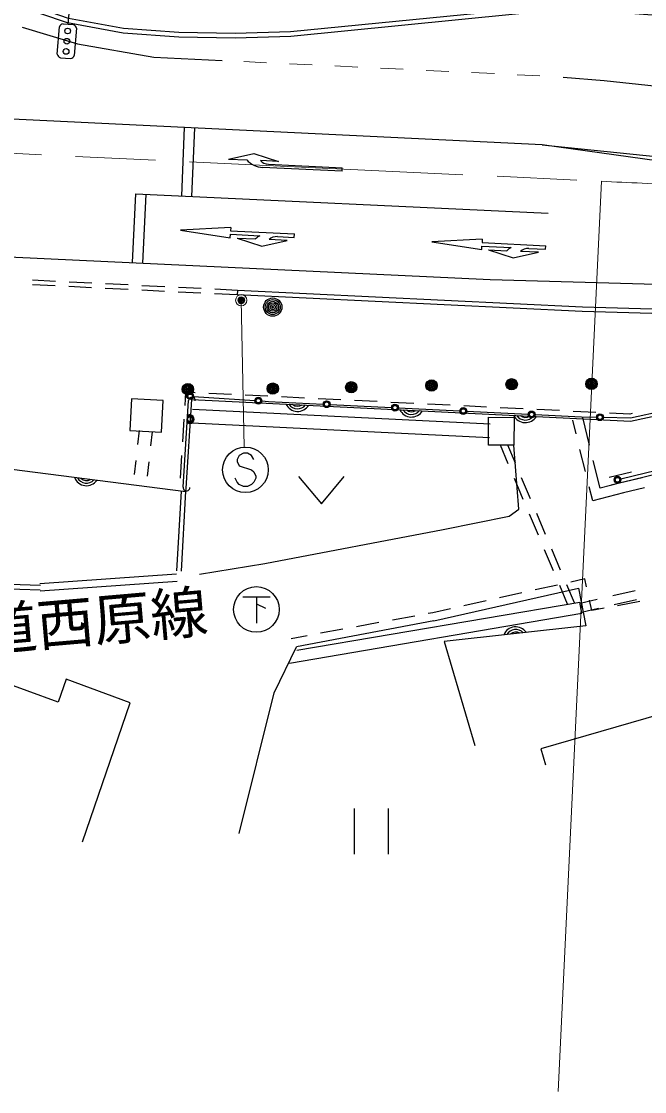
# Model space of a CAD drawing. Units: millimetres, scale not verified. Extents: x 40000 to 680000, y 20000 to 380000.
# Drawn here: x 507400 to 534729, y 233364 to 280336 of the extents above; entities that cross this region are included whole.
import ezdxf
from ezdxf.enums import TextEntityAlignment as Align

# ---------------------------------------------------------------- set-up
doc = ezdxf.new("R2010")
doc.units = ezdxf.units.MM
doc.header["$LTSCALE"] = 1000
doc.header["$PDMODE"] = 32
doc.header["$PDSIZE"] = 500
doc.linetypes.add('CHAIN', pattern=[18.5, 12, -1.5, 3.5, -1.5])
for name, color, linetype, lineweight in [('M-BGD', 7, 'Continuous', 25), ('M-BGD-EXST', 7, 'Continuous', 25), ('M-BMK', 2, 'CHAIN', 13), ('M-STR-HTXT', 7, 'Continuous', 13), ('M-STR-STRC', 7, 'Continuous', 25)]:
    doc.layers.add(name, color=color, linetype=linetype, lineweight=lineweight)
doc.layers.add('M-BMK-HTXT', color=7, linetype='Continuous')
doc.styles.add('ＭＳ ゴシック', font='')
doc.styles.get('ＭＳ ゴシック').set_extended_font_data('MS Gothic')

msp = doc.modelspace()

# ---------------------------------------------------------------- linework, layer by layer
at = {"layer": 'M-BGD'}
for p, q in [((508879, 268726), (507880, 268776)), ((508889, 268926), (507890, 268976)), ((510477, 268647), (509478, 268696)), ((510487, 268846), (509488, 268896)), ((512085, 268767), (511086, 268816)), ((513683, 268687), (512684, 268737)), ((512075, 268567), (511076, 268617)), ((513673, 268487), (512674, 268537)), ((515271, 268408), (514272, 268457)), ((515281, 268607), (514282, 268657)), ((516869, 268328), (515870, 268378)), ((516879, 268528), (515880, 268577)), ((516879, 268528), (516869, 268328)), ((514600, 264061), (514562, 263480)), ((515017, 264040), (514600, 264061)), ((516615, 263961), (515616, 264011)), ((518213, 263882), (517214, 263932)), ((519811, 263804), (518812, 263853)), ((521409, 263725), (520411, 263774)), ((523007, 263646), (522009, 263695)), ((524605, 263567), (523607, 263616)), ((526203, 263488), (525205, 263537)), ((527955, 262662), (514898, 263303)), ((527802, 263409), (526803, 263458)), ((529400, 263330), (528401, 263379)), ((530998, 263251), (529999, 263300)), ((532596, 263172), (531597, 263221)), ((534081, 263099), (533195, 263143)), ((534191, 263122), (534081, 263099)), ((514524, 262881), (514460, 261883)), ((527926, 262063), (514869, 262704)), ((531727, 262232), (531577, 262839)), ((532313, 261737), (532014, 262947)), ((533263, 259990), (544011, 262616)), ((512513, 261764), (512583, 262387)), ((513080, 261701), (513150, 262324)), ((528750, 260920), (528405, 261738)), ((529065, 260945), (528731, 261735)), ((514421, 261285), (514357, 260287)), ((532135, 260581), (531895, 261552)), ((512366, 260445), (512436, 261068)), ((512932, 260382), (513002, 261005)), ((532780, 259846), (532481, 261057)), ((519557, 260365), (520557, 259165)), ((520557, 259165), (521557, 260365)), ((529411, 259354), (529022, 260276)), ((529726, 259379), (529337, 260300)), ((533180, 260330), (534151, 260567)), ((534618, 260301), (533691, 260087)), ((514615, 259697), (514629, 259844)), ((532453, 259294), (532303, 259902)), ((533691, 260087), (532780, 259846)), ((534724, 259864), (533799, 259650)), ((514222, 256215), (514417, 259723)), ((514421, 256204), (514616, 259711)), ((533799, 259650), (532453, 259294)), ((530072, 257788), (529683, 258709)), ((530387, 257813), (529998, 258734)), ((530733, 256222), (530344, 257143)), ((531048, 256247), (530660, 257168)), ((508201, 255660), (514204, 256089)), ((508224, 255341), (514227, 255769)), ((530903, 255599), (529927, 255381)), ((531351, 254760), (531006, 255577)), ((531654, 254812), (531321, 255602)), ((532110, 255869), (531489, 255730)), ((532189, 255514), (532110, 255869)), ((529342, 255250), (528366, 255032)), ((533337, 255135), (534311, 255361)), ((519485, 252738), (531888, 254852)), ((527780, 254901), (526804, 254683)), ((531972, 254359), (531888, 254852)), ((531897, 254801), (532655, 254977)), ((532417, 254481), (532318, 254929)), ((533394, 254738), (534368, 254964)), ((534522, 254874), (533539, 254690)), ((519154, 252174), (531972, 254359)), ((524651, 254234), (523667, 254054)), ((525446, 254379), (525241, 254342)), ((526219, 254552), (525446, 254379)), ((531964, 254406), (532712, 254579)), ((532950, 254580), (532417, 254481)), ((525481, 254026), (519459, 252890)), ((521503, 253658), (520520, 253478)), ((523077, 253946), (522093, 253766)), ((519929, 253370), (519226, 253242)), ((530181, 248404), (530385, 247703)), ((521989, 245789), (521989, 243789)), ((523489, 245789), (523489, 243789))]:
    msp.add_line(p, q, dxfattribs=at)
for points in [[(561404, 276979), (546390, 279942), (531421, 281084), (519207, 279878), (516768, 279807), (514310, 279849), (511881, 280026), (509469, 280466), (508319, 280856)], [(561365, 276783), (546363, 279744), (531423, 280884), (519219, 279678), (516769, 279607), (514301, 279649), (511856, 279827), (509419, 280272), (508255, 280667)], [(554424, 266953), (531995, 267599), (516869, 268328)], [(554430, 267152), (532003, 267799), (516879, 268528)], [(514629, 259844), (514880, 263747), (534106, 262797), (539528, 263962), (542057, 263867)], [(515209, 256076), (518079, 256537), (525890, 258028), (528791, 258620), (529216, 258921), (529000, 261733)], [(498266, 256208), (499378, 258547), (505824, 260824), (514615, 259697)], [(493573, 253083), (498353, 255909), (508233, 255585)], [(493675, 252911), (498405, 255707), (508227, 255385)], [(525481, 254026), (531838, 255456), (532155, 253804)], [(532155, 253804), (525938, 253117), (527280, 248554)], [(516953, 244690), (518481, 250865), (519459, 252890)], [(510077, 244331), (512170, 250432), (509362, 251470), (509007, 250450), (506282, 251449), (505813, 250475), (504710, 250905), (503686, 248028), (502291, 248800), (501979, 248428), (500329, 249467), (499813, 248567), (496884, 250340), (493190, 243955)], [(536727, 248106), (536105, 250121), (530181, 248404)]]:
    msp.add_lwpolyline(points, dxfattribs=at)
for points in [[(512154, 262386), (513542, 262306), (513622, 263694), (512234, 263774)], [(529008, 262957), (529000, 261733), (527878, 261741), (527887, 262965)]]:
    msp.add_lwpolyline(points, close=True, dxfattribs=at)
for centre, radius, start, end in [((519512, 263785), 567, 205.2449, 329.1), ((519512, 263785), 453, 213.2043, 321.1406), ((519512, 263785), 340, 228.8297, 305.5152), ((524506, 263538), 567, 205.2449, 329.1), ((524506, 263538), 453, 213.2043, 321.1406), ((524506, 263538), 340, 228.8297, 305.5152), ((529500, 263292), 567, 205.2449, 329.1), ((529500, 263292), 453, 213.2043, 321.1406), ((529500, 263292), 340, 228.8297, 305.5152), ((510253, 260525), 567, 200.7654, 324.6204), ((510253, 260525), 453, 208.7248, 316.661), ((510253, 260525), 340, 224.3502, 301.0356), ((529076, 253195), 567, 34.3803, 158.2353), ((529076, 253195), 453, 42.3397, 150.2759), ((529076, 253195), 340, 57.965, 134.6505)]:
    msp.add_arc(centre, radius, start, end, dxfattribs=at)
at = {"layer": 'M-BGD-EXST'}
for p, q in [((517105, 255076), (518305, 255076)), ((517705, 255076), (517705, 253926)), ((517705, 254776), (518105, 254576))]:
    msp.add_line(p, q, dxfattribs=at)
msp.add_circle((517705, 254526), 1000, dxfattribs=at)
at = {"layer": 'M-BMK'}
msp.add_line((496294, 275053), (532838, 273319), dxfattribs=at)
msp.add_arc((485418, -725556), 1000000, 85.64587, 87.28208, dxfattribs=at)
at = {"layer": 'M-STR-HTXT'}
for p, q in [((517154, 278577), (518152, 278523)), ((519151, 278475), (520150, 278427)), ((521149, 278379), (522148, 278331)), ((523146, 278283), (524145, 278235)), ((525144, 278187), (526143, 278139)), ((527142, 278091), (528141, 278043)), ((529139, 277995), (530138, 277947)), ((532838, 273319), (530941, 233364)), ((517042, 268096), (517167, 261651))]:
    msp.add_line(p, q, dxfattribs=at)
for radius in [150, 120, 90, 60, 30, 20]:
    msp.add_circle((517042, 268096), radius, dxfattribs=at)
msp.add_point((517042, 268096), dxfattribs=at)
at = {"layer": 'M-STR-STRC'}
for p, q in [((509451, 280214), (509488, 280687)), ((508972, 278897), (509066, 280093)), ((509227, 280231), (509676, 280196)), ((509814, 280035), (509720, 278839)), ((509110, 278736), (509559, 278701)), ((514537, 275680), (514415, 272675)), ((514987, 275658), (514865, 272654)), ((530242, 274924), (561348, 271666)), ((516482, 274295), (517281, 274258)), ((521462, 273763), (517980, 273925)), ((518230, 274063), (521469, 273912)), ((521462, 273763), (521469, 273912)), ((512273, 269751), (512415, 272769)), ((512415, 272769), (530503, 271917)), ((512723, 269730), (512865, 272748)), ((516583, 271290), (516576, 271140)), ((516576, 271140), (519373, 271006)), ((516562, 270841), (516569, 270991)), ((516569, 270991), (517855, 270929)), ((516861, 270826), (517661, 270788)), ((518624, 270892), (519366, 270857)), ((519366, 270857), (519373, 271006)), ((527609, 270776), (527602, 270626)), ((527602, 270626), (530399, 270487)), ((527587, 270327), (527595, 270476)), ((527595, 270476), (528880, 270412)), ((527887, 270312), (528686, 270272)), ((529649, 270374), (530391, 270337)), ((530391, 270337), (530399, 270487)), ((514492, 259891), (514725, 263703)), ((514947, 263877), (517641, 263699)), ((517941, 263679), (518233, 263660)), ((518233, 263660), (520637, 263540)), ((520937, 263525), (523633, 263391)), ((523933, 263376), (526630, 263242)), ((526929, 263227), (529626, 263093)), ((529926, 263078), (531958, 262976)), ((534111, 262938), (535588, 263258)), ((531958, 262976), (532623, 262964)), ((532923, 262959), (534111, 262938)), ((516952, 261290), (516861, 261108)), ((517134, 261381), (516952, 261290)), ((517315, 261381), (517134, 261381)), ((517497, 261290), (517315, 261381)), ((517588, 261108), (517497, 261290)), ((516861, 261108), (516861, 261017)), ((516861, 261017), (516952, 260836)), ((516952, 260836), (517497, 260654)), ((533686, 260252), (536308, 260899)), ((516861, 260108), (516770, 260290)), ((517497, 260654), (517588, 260563)), ((517588, 260563), (517679, 260381)), ((517679, 260290), (517588, 260108)), ((517679, 260381), (517679, 260290)), ((516952, 260017), (516861, 260108)), ((517134, 259926), (516952, 260017)), ((517315, 259926), (517134, 259926)), ((517497, 260017), (517315, 259926)), ((517588, 260108), (517497, 260017))]:
    msp.add_line(p, q, dxfattribs=at)
for points in [[(507426, 280086), (509860, 279345), (513212, 278767), (516204, 278614)], [(531156, 277889), (532954, 277735), (546084, 276332)], [(561317, 271261), (556584, 271367), (554225, 271573), (530242, 274924), (505188, 276130)], [(516482, 274295), (517595, 274544), (518679, 274193), (517880, 274230)], [(516583, 271290), (514375, 271171), (516562, 270841)], [(516861, 270826), (517946, 270474), (519059, 270721), (518260, 270759)], [(527609, 270776), (525401, 270661), (527587, 270327)], [(501863, 270239), (527963, 269015), (535237, 268806), (553340, 268442), (554410, 268179), (555156, 267700), (555789, 267139)], [(527887, 270312), (528970, 269957), (530084, 270202), (529285, 270242)]]:
    msp.add_lwpolyline(points, dxfattribs=at)
for centre, radius in [((509428, 279915), 125), ((509393, 279466), 125), ((509358, 279017), 125), ((518422, 267796), 400), ((518422, 267796), 327), ((518422, 267796), 254), ((518422, 267796), 182), ((518422, 267796), 109), ((518422, 267796), 36.4), ((518423, 264219), 250), ((521866, 264277), 250), ((521866, 264277), 204), ((525388, 264357), 250), ((525388, 264357), 204), ((525388, 264357), 159), ((525388, 264357), 114), ((528900, 264408), 250), ((528900, 264408), 204), ((528900, 264408), 159), ((528900, 264408), 114), ((528900, 264408), 68.2), ((532399, 264426), 250), ((532399, 264426), 204), ((532399, 264426), 159), ((532399, 264426), 114), ((532399, 264426), 68.2), ((514701, 264191), 250), ((514701, 264191), 204), ((514701, 264191), 159), ((514701, 264191), 114), ((514701, 264191), 68.2), ((514798, 263887), 150), ((514701, 264191), 22.7), ((514798, 263887), 120), ((514798, 263887), 100), ((518423, 264219), 204), ((518423, 264219), 159), ((518423, 264219), 114), ((518423, 264219), 68.2), ((518423, 264219), 22.7), ((521866, 264277), 159), ((521866, 264277), 114), ((521866, 264277), 68.2), ((521866, 264277), 22.7), ((525388, 264357), 68.2), ((525388, 264357), 22.7), ((528900, 264408), 22.7), ((532399, 264426), 22.7), ((517791, 263689), 150), ((517791, 263689), 120), ((517791, 263689), 100), ((520787, 263533), 150), ((520787, 263533), 120), ((520787, 263533), 100), ((523783, 263384), 150), ((523783, 263384), 120), ((523783, 263384), 100), ((526779, 263234), 150), ((526779, 263234), 120), ((526779, 263234), 100), ((529776, 263085), 150), ((529776, 263085), 120), ((529776, 263085), 100), ((532773, 262962), 150), ((532773, 262962), 120), ((532773, 262962), 100), ((514787, 262879), 100), ((517225, 260654), 1000), ((533541, 260217), 150), ((533541, 260217), 120), ((533541, 260217), 100)]:
    msp.add_circle(centre, radius, dxfattribs=at)
for centre, radius, start, end in [((509269, 280020), 216, 101.0643, 160.0013), ((509609, 279999), 208, 9.8463, 71.2192), ((509212, 278962), 248, 195.2368, 245.8288), ((509511, 278920), 224, 282.3118, 338.7537), ((518027, 274924), 1000, 221.7571, 267.3301), ((518253, 274563), 500, 221.7571, 267.3301), ((518340, 270055), 1000, 87.25558, 87.2556), ((518340, 270055), 1000, 119.0439, 132.8286), ((518600, 270393), 500, 87.2556, 132.8286), ((529364, 269537), 1000, 118.9388, 132.7235), ((529624, 269875), 500, 87.1504, 132.7235), ((529364, 269537), 1000, 87.1504, 87.1505), ((514875, 263693), 150, 356.5065, 176.5065), ((514787, 262879), 188, 229.6366, 123.3764), ((514787, 262879), 150, 217.9161, 135.0969), ((514787, 262879), 112, 176.50653, 176.5065), ((514642, 259882), 150, 176.5065, 356.5065)]:
    msp.add_arc(centre, radius, start, end, dxfattribs=at)

# ---------------------------------------------------------------- texts
at = {"layer": 'M-BMK-HTXT', "style": 'ＭＳ ゴシック'}
msp.add_text('市道西原線', height=1833, rotation=4.973, dxfattribs=at).set_placement((503224, 251921), align=Align.BOTTOM_LEFT)

doc.saveas('drawing.dxf')
